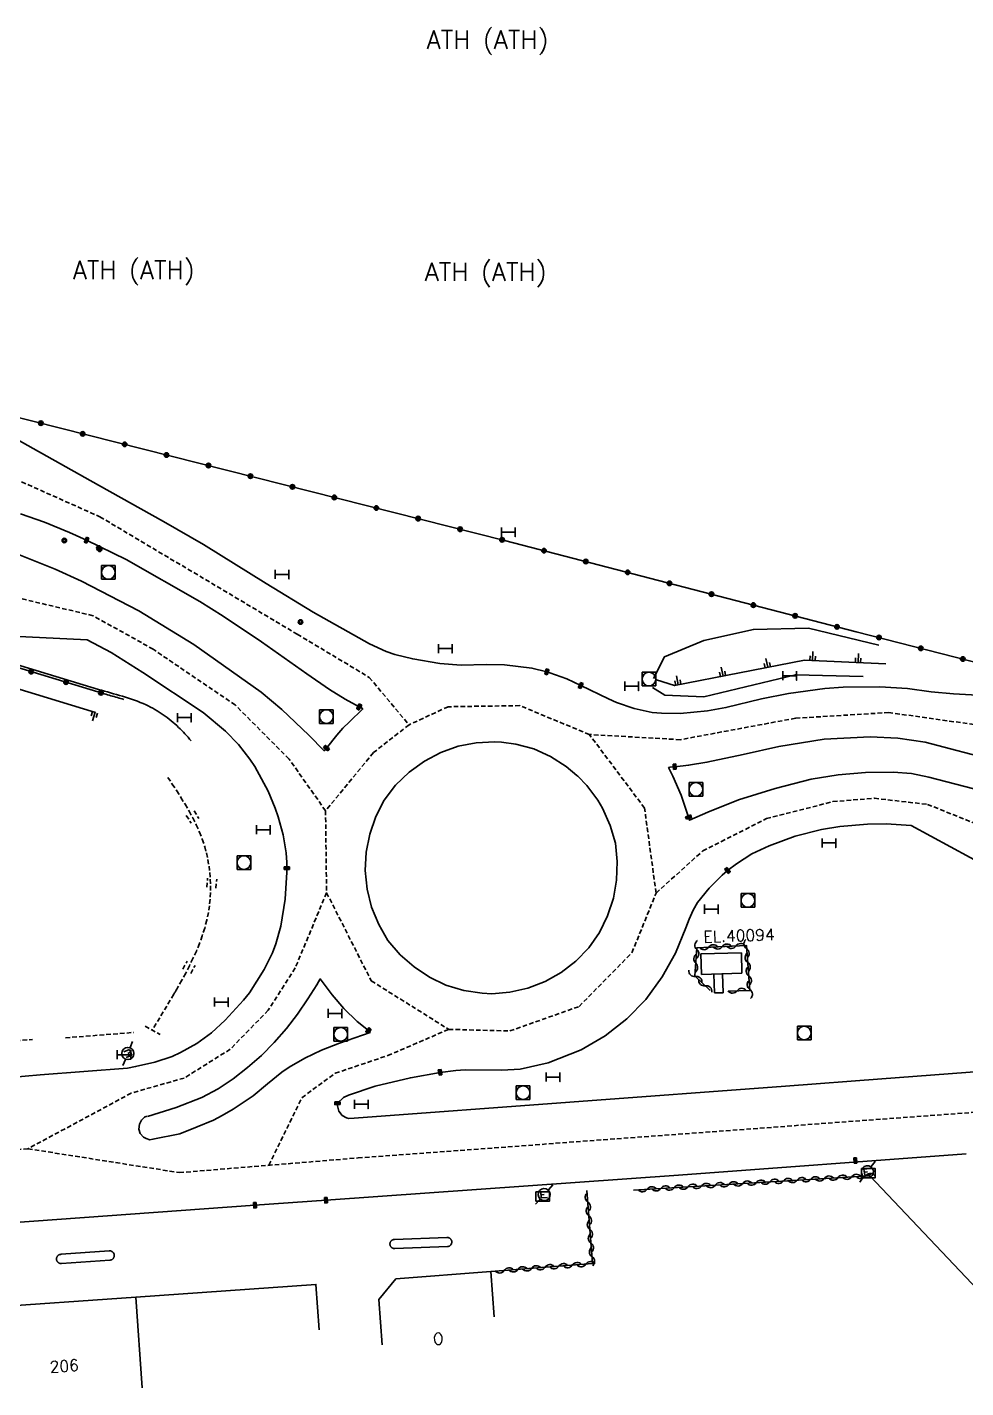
# Model space of a CAD drawing. Header units: millimetres. Extents: x 109000 to 110000, y 146999 to 148000.
# Drawn here: x 109469.7 to 109572.7, y 147365 to 147514.5 of the extents above; entities that cross this region are included whole.
import ezdxf
from ezdxf.enums import TextEntityAlignment as Align

# ---------------------------------------------------------------- set-up
doc = ezdxf.new("R2010")
doc.units = ezdxf.units.MM
doc.linetypes.add('DASHED', pattern=[0.75, 0.5, -0.25])
doc.layers.get('0').update_dxf_attribs({"linetype": 'CONTINUOUS'})
for name, color, linetype in [('W0001', 6, 'DASHED'), ('W0008', 7, 'CONTINUOUS'), ('W0100', 7, 'CONTINUOUS'), ('W0105', 7, 'CONTINUOUS'), ('W0112', 1, 'DASHED'), ('W0211', 2, 'CONTINUOUS'), ('W0220', 5, 'DASHED'), ('W0310', 3, 'CONTINUOUS'), ('W0322', 7, 'CONTINUOUS'), ('W0400', 7, 'CONTINUOUS'), ('W0420', 7, 'CONTINUOUS'), ('W0471', 7, 'CONTINUOUS'), ('W0980', 7, 'CONTINUOUS'), ('W0984', 7, 'CONTINUOUS'), ('W0991', 7, 'CONTINUOUS'), ('W1102', 7, 'CONTINUOUS'), ('W1471', 7, 'CONTINUOUS'), ('W1474', 7, 'CONTINUOUS')]:
    doc.layers.add(name, color=color, linetype=linetype)
doc.styles.get("Standard").update_dxf_attribs({"font": 'romans.shx', "width": 0.85})

# ---------------------------------------------------------------- blocks, each defined once
blk = doc.blocks.new('T1474')
at = {"color": 0, "linetype": 'Continuous', "flags": 128}
for points in [[(-0.75, -0.5), (-0.75, 0.5)], [(-0.75, 0), (0.75, 0)], [(0.75, 0), (0.75, -0.5), (0.75, 0.5)]]:
    blk.add_lwpolyline(points, dxfattribs=at)
blk = doc.blocks.new('T420')
for p, q in [((0.75, 0.75), (-0.75, 0.75)), ((-0.75, 0.75), (-0.75, -0.75)), ((0.75, 0.75), (0.75, -0.75)), ((0.75, -0.75), (-0.75, -0.75))]:
    blk.add_line(p, q)
blk.add_ellipse((0, 0), major_axis=(-0.53, 0.53), ratio=1, start_param=3.926991, end_param=10.210176)
blk = doc.blocks.new('T400')
for p, q in [((-0.15, 0.3), (0.15, 0.3)), ((-0.15, -0.25), (-0.15, 0.3)), ((-0.15, 0.15), (0.15, 0.15)), ((-0.15, 0), (0.15, 0)), ((0.15, 0.3), (0.15, -0.25)), ((-0.15, -0.15), (0.15, -0.15)), ((-0.15, -0.25), (-0.15, -0.3)), ((-0.15, -0.3), (0.15, -0.3)), ((0.15, -0.3), (0.15, -0.25))]:
    blk.add_line(p, q)
blk = doc.blocks.new('T1471')
at = {"color": 0, "linetype": 'Continuous', "flags": 128}
blk.add_lwpolyline([(-0.75, -0.5), (-0.75, 0.5), (0.75, 0.5), (0.75, -0.5), (-0.75, -0.5)], dxfattribs=at)
blk = doc.blocks.new('t322o')
at = {"color": 0, "linetype": 'Continuous'}
for radius in [0.25, 0.15]:
    blk.add_circle((0, 0), radius, dxfattribs=at)
blk = doc.blocks.new('t310o')
at = {"color": 0, "linetype": 'Continuous'}
for centre, start, end in [((-0.5, 0.38), 216.8699, 323.1304), ((0.5, -0.37), 36.8699, 143.1303)]:
    blk.add_arc(centre, 0.625, start, end, dxfattribs=at)
blk = doc.blocks.new('t211o')
at = {"color": 0, "linetype": 'Continuous'}
for p, q in [((-0.29, 0.5), (-0.29, 0)), ((0, 1), (0, 0)), ((0.29, 0.5), (0.29, 0))]:
    blk.add_line(p, q, dxfattribs=at)
blk = doc.blocks.new('T471')
for p, q in [((-0.333334, 0.333334), (-0.333334, -0.333334)), ((-0.333334, 0.333334), (0.333334, 0.333334)), ((-0.333334, 0), (0, 0)), ((0.500001, 0.500001), (1.000002, 1.000002)), ((-0.500001, -0.500001), (-1.000002, -1.000002)), ((-0.333334, -0.333334), (0.333334, -0.333334))]:
    blk.add_line(p, q)
blk.add_ellipse((0, 0), major_axis=(0.471405, 0.471405), ratio=1, start_param=5.4977871438, end_param=11.780972451)

msp = doc.modelspace()

# ---------------------------------------------------------------- linework, layer by layer
at = {"layer": 'W0001'}
for points in [[(109425.91, 147475.79), (109435.42, 147473.37), (109459.85, 147467.15), (109464.93, 147466.34), (109477.63, 147460.67), (109499.3, 147447.77), (109507.21, 147443.02), (109511.57, 147437.81), (109507.66, 147434.76), (109502.41, 147428.37), (109502.52, 147419.36), (109507.43, 147409.68), (109515.93, 147404.35), (109522.64, 147404.17), (109530.24, 147406.86), (109536.05, 147412.77), (109538.7, 147419.33), (109537.43, 147428.67), (109531.37, 147436.75), (109523.73, 147439.92), (109515.87, 147439.8), (109511.57, 147437.81)], [(109502.41, 147428.37), (109498.41, 147434.04), (109492.48, 147439.99), (109483.49, 147446.11), (109476.88, 147449.8), (109466, 147452.38), (109458.19, 147453.59), (109447.49, 147456.62)], [(109746.25, 147411.52), (109725.4, 147413.03), (109713.85, 147414.06), (109680.35, 147417.96), (109652.35, 147422.33), (109624.78, 147427.4), (109599.93, 147432.32), (109586.85, 147435.53), (109574.36, 147437.74), (109564.26, 147439.16), (109554.02, 147438.54), (109541.36, 147436.18), (109531.37, 147436.75)], [(109538.7, 147419.33), (109543.82, 147423.95), (109550.81, 147427.5), (109558.11, 147429.37), (109562.67, 147429.74), (109568.51, 147429.07), (109582.89, 147423.29), (109587.16, 147421.98), (109606.88, 147418.04), (109642.93, 147411.94), (109680.63, 147406.51), (109691.52, 147405.2), (109708.66, 147403.24), (109750.21, 147400.06)], [(109502.52, 147419.36), (109499.08, 147411.1), (109496.11, 147406.45), (109491.94, 147402.16), (109486.88, 147399), (109481.06, 147397.34), (109469.73, 147391.23), (109460.68, 147390.57), (109444.72, 147390.73), (109390.25, 147387.01)], [(109496.17, 147389.42), (109499.82, 147396.84), (109503.47, 147399.53), (109509.24, 147401.47), (109515.93, 147404.35)], [(109469.73, 147391.23), (109486.36, 147388.61), (109505.98, 147390.22), (109579.38, 147395.66), (109611.95, 147398.08), (109619.75, 147398.7), (109632.46, 147399.63), (109647.46, 147400.95)]]:
    msp.add_lwpolyline(points, dxfattribs=at)
at = {"layer": 'W0008', "flags": 128}
msp.add_lwpolyline([(109487.64, 147436.06, 0.0048), (109486.97, 147436.81, 0.0145), (109486.27, 147437.53, 0.0412), (109484.59, 147438.92, 0.0421), (109482.7, 147440, 0.0364), (109480.12, 147440.95, -0.0008), (109477.48, 147441.71), (109460.37, 147446.91, 0.002), (109449.26, 147450.21, -0.0054), (109438.18, 147453.58, -0.0046), (109434.35, 147454.84, -0.0074), (109430.55, 147456.18, -0.0043), (109426.09, 147457.91, 0.0079), (109421.63, 147459.6, 0.0143), (109415.72, 147461.5, 0.0064), (109409.75, 147463.15), (109397.5, 147466.4), (109355.76, 147477.3), (109343.4, 147480.56), (109343.4, 147480.56)], format="xyb", dxfattribs=at)
at = {"layer": 'W0008'}
for points in [[(109577.28, 147440.89), (109571.37, 147441.23), (109568.91, 147441.43), (109566.3, 147441.81), (109563.26, 147441.97), (109559.24, 147441.95), (109557.21, 147441.81), (109553.24, 147441.24), (109550.28, 147440.66), (109546.36, 147439.7), (109544.34, 147439.35), (109541.34, 147439.07), (109539.31, 147439.08), (109538.28, 147439.18), (109536.3, 147439.62), (109534.36, 147440.28), (109533.46, 147440.66), (109530.42, 147442.13), (109528.89, 147442.85), (109527.02, 147443.53), (109526.7, 147443.63), (109525.06, 147444.05), (109522.05, 147444.4), (109520.03, 147444.44), (109517.29, 147444.37), (109514.97, 147444.56), (109511.98, 147445.05), (109510.02, 147445.52), (109509.07, 147445.88), (109507.22, 147446.72), (109501.04, 147450.2), (109495.88, 147453.34), (109489.01, 147457.63), (109484.61, 147460.16), (109477.49, 147464.13), (109462.52, 147472.54)], [(109468.93, 147461.01), (109471.55, 147460.07), (109474.29, 147458.93), (109476.17, 147458.1), (109480.53, 147455.99), (109488.62, 147451.35), (109491.18, 147449.76), (109495.37, 147446.92), (109500.34, 147443.43), (109502.85, 147441.71), (109504.56, 147440.62), (109506.1, 147439.77), (109506.42, 147439.64), (109506.47, 147439.53), (109505.03, 147438.14), (109504.29, 147437.43), (109503.65, 147436.68), (109502.5, 147435.25), (109502.27, 147434.97), (109500.57, 147436.68), (109497.61, 147439.48), (109495.33, 147441.41), (109487.94, 147446.64), (109481.91, 147450.34), (109475.62, 147453.59), (109472.71, 147454.91), (109467.24, 147457.1)], [(109455.98, 147448.14), (109476.24, 147447.16), (109478.88, 147445.74), (109482.34, 147443.55), (109488.97, 147439.18), (109491.42, 147437.12), (109492.84, 147435.64), (109494.1, 147434.04), (109494.66, 147433.23), (109496.1, 147430.53), (109496.88, 147428.65), (109497.22, 147427.7), (109497.75, 147425.73), (109498.07, 147423.73), (109498.16, 147422.68), (109498.16, 147422.05), (109498.17, 147421.62), (109497.99, 147418.64), (109497.49, 147415.68), (109496.94, 147413.73), (109496.57, 147412.75), (109495.67, 147410.94), (109494.05, 147408.38), (109493.41, 147407.55), (109491.38, 147405.35), (109489.87, 147403.98), (109488.26, 147402.81), (109486.49, 147401.8), (109485.57, 147401.37), (109483.66, 147400.75), (109481.54, 147400.26), (109480.65, 147400.07), (109471.08, 147399.34), (109466.08, 147398.93)], [(109530.01, 147432.25), (109528.81, 147433.23), (109527.12, 147434.32), (109525.28, 147435.17), (109523.3, 147435.69), (109521.72, 147435.92), (109520.98, 147435.96), (109518.96, 147435.84), (109516.97, 147435.46), (109515.05, 147434.78), (109513.26, 147433.8), (109511.58, 147432.62), (109510.1, 147431.18), (109508.85, 147429.55), (109507.92, 147427.74), (109507.27, 147425.78), (109506.85, 147423.82), (109506.77, 147421.79), (109506.96, 147419.75), (109507.46, 147417.77), (109508.25, 147415.88), (109509.26, 147414.13), (109510.59, 147412.55), (109512.12, 147411.22), (109513.81, 147410.07), (109515.61, 147409.2), (109517.58, 147408.62), (109519.6, 147408.32), (109520.65, 147408.24), (109522.63, 147408.42), (109524.62, 147408.89), (109526.51, 147409.62), (109528.29, 147410.61), (109529.88, 147411.86), (109531.31, 147413.3), (109532.48, 147414.99), (109533.38, 147416.83), (109534.02, 147418.76), (109534.37, 147420.76), (109534.44, 147422.79), (109534.23, 147424.8), (109533.65, 147426.76), (109532.82, 147428.64), (109532.32, 147429.54), (109531.08, 147431.14), (109530.09, 147432.18), (109530.01, 147432.25)], [(109582.33, 147428.52), (109568.65, 147432.05), (109566.74, 147432.47), (109564.72, 147432.6), (109561.69, 147432.58), (109558.7, 147432.32), (109555.71, 147431.83), (109551.78, 147430.83), (109547.75, 147429.57), (109544.39, 147428.22), (109542.38, 147427.33), (109542.26, 147427.67), (109541.44, 147430.09), (109540.53, 147432.16), (109540.08, 147433.12), (109540.23, 147433.17), (109540.74, 147433.21), (109542.26, 147433.36), (109544.29, 147433.7), (109548.25, 147434.54), (109552.18, 147435.42), (109557.17, 147436.25), (109562.22, 147436.49), (109565.26, 147436.35), (109568.24, 147435.91), (109576.05, 147433.85)], [(109503.72, 147396.23), (109504.38, 147396.87), (109504.91, 147397.13), (109507.85, 147398.09), (109511.72, 147399.04), (109514.99, 147399.62), (109516.73, 147399.84), (109517.75, 147399.89), (109521.78, 147399.87), (109523.79, 147399.98), (109526.86, 147400.69), (109530.49, 147402.11), (109533.11, 147403.63), (109535.49, 147405.5), (109537.59, 147407.64), (109539.38, 147410.11), (109540.82, 147412.72), (109541.96, 147415.5), (109542.32, 147416.47), (109542.76, 147417.43), (109543.26, 147418.28), (109544.54, 147419.86), (109545.97, 147421.3), (109546.54, 147421.8), (109547.52, 147422.55), (109549.23, 147423.64), (109551.1, 147424.51), (109553.96, 147425.56), (109556.87, 147426.32), (109558.87, 147426.64), (109561.92, 147426.89), (109563.96, 147426.93), (109566.72, 147426.75), (109579.65, 147419.7)], [(109482.85, 147394.78), (109486, 147395.78), (109488.83, 147396.85), (109490.62, 147397.81), (109492.28, 147398.9), (109493.85, 147400.17), (109495.37, 147401.49), (109496.78, 147402.92), (109498.11, 147404.44), (109499.31, 147406.02), (109500.46, 147407.71), (109501.45, 147409.23), (109501.83, 147409.89), (109503.13, 147408.14), (109504.42, 147406.64), (109505.88, 147405.23), (109507.12, 147404.21), (109507.26, 147404.11), (109507.29, 147404.02), (109503.93, 147402.85), (109501.96, 147402.06), (109500.15, 147401.19), (109498.41, 147400.21), (109497.59, 147399.65), (109496.02, 147398.36), (109494.47, 147397.06), (109492.28, 147395.58), (109491.07, 147394.88), (109490.09, 147394.38), (109488.31, 147393.64), (109486.42, 147392.87), (109483.45, 147392.27), (109483.12, 147392.22), (109482.7, 147392.34), (109482.43, 147392.51), (109482.06, 147392.9), (109481.9, 147393.37), (109481.96, 147393.94), (109482.18, 147394.39), (109482.52, 147394.69), (109482.8, 147394.8)], [(109587.76, 147400.75), (109563.48, 147398.93), (109552.9, 147398.11)], [(109552.9, 147398.11), (109505.55, 147394.58), (109504.97, 147394.57), (109504.69, 147394.62), (109504.24, 147394.9), (109503.86, 147395.37), (109503.73, 147395.93), (109503.72, 147396.23)], [(109464.31, 147382.84), (109464.76, 147382.87), (109494.66, 147385.02), (109502.46, 147385.58), (109541.15, 147388.33), (109572.73, 147390.68)], [(109562.18, 147388.26), (109577.99, 147371.56)], [(109510.03, 147380.26), (109515.78, 147380.48), (109515.82, 147380.48), (109515.87, 147380.48), (109515.92, 147380.5), (109515.96, 147380.51), (109516, 147380.53), (109516.04, 147380.56), (109516.08, 147380.59), (109516.11, 147380.62), (109516.14, 147380.65), (109516.17, 147380.69), (109516.2, 147380.73), (109516.22, 147380.76), (109516.24, 147380.81), (109516.25, 147380.86), (109516.26, 147380.9), (109516.27, 147380.95), (109516.27, 147381), (109516.27, 147381.04), (109516.26, 147381.09), (109516.24, 147381.14), (109516.23, 147381.19), (109516.21, 147381.22), (109516.18, 147381.26), (109516.16, 147381.29), (109516.13, 147381.33), (109516.09, 147381.37), (109516.06, 147381.39), (109516.01, 147381.42), (109515.97, 147381.44), (109515.92, 147381.45), (109515.89, 147381.47), (109515.84, 147381.48), (109515.79, 147381.48), (109515.74, 147381.48), (109515.74, 147381.48), (109509.99, 147381.26), (109509.94, 147381.26), (109509.89, 147381.26), (109509.85, 147381.25), (109509.81, 147381.23), (109509.76, 147381.22), (109509.72, 147381.2), (109509.68, 147381.17), (109509.64, 147381.14), (109509.61, 147381.11), (109509.58, 147381.08), (109509.56, 147381.03), (109509.53, 147381), (109509.51, 147380.95), (109509.49, 147380.9), (109509.49, 147380.86), (109509.48, 147380.81), (109509.48, 147380.76), (109509.48, 147380.72), (109509.49, 147380.67), (109509.49, 147380.62), (109509.51, 147380.58), (109509.53, 147380.54), (109509.56, 147380.5), (109509.58, 147380.47), (109509.61, 147380.42), (109509.64, 147380.39), (109509.68, 147380.36), (109509.72, 147380.34), (109509.76, 147380.31), (109509.81, 147380.29), (109509.85, 147380.28), (109509.89, 147380.26), (109509.94, 147380.26), (109509.99, 147380.26), (109509.99, 147380.26)], [(109478.64, 147380), (109473.36, 147379.64), (109473.32, 147379.62), (109473.28, 147379.62), (109473.24, 147379.62), (109473.21, 147379.61), (109473.17, 147379.59), (109473.14, 147379.58), (109473.1, 147379.56), (109473.07, 147379.53), (109473.03, 147379.5), (109473, 147379.48), (109472.98, 147379.45), (109472.96, 147379.42), (109472.93, 147379.39), (109472.92, 147379.34), (109472.89, 147379.31), (109472.89, 147379.28), (109472.88, 147379.23), (109472.87, 147379.2), (109472.86, 147379.15), (109472.86, 147379.12), (109472.86, 147379.08), (109472.87, 147379.03), (109472.88, 147379), (109472.89, 147378.97), (109472.9, 147378.92), (109472.92, 147378.89), (109472.94, 147378.86), (109472.96, 147378.83), (109472.99, 147378.79), (109473.02, 147378.76), (109473.05, 147378.73), (109473.08, 147378.7), (109473.11, 147378.69), (109473.15, 147378.67), (109473.18, 147378.65), (109473.22, 147378.64), (109473.26, 147378.62), (109473.3, 147378.62), (109473.34, 147378.62), (109473.38, 147378.62), (109473.42, 147378.62), (109473.43, 147378.62), (109478.71, 147379), (109478.75, 147379), (109478.79, 147379), (109478.83, 147379.01), (109478.87, 147379.01), (109478.91, 147379.03), (109478.94, 147379.04), (109478.98, 147379.08), (109479.01, 147379.09), (109479.04, 147379.12), (109479.07, 147379.14), (109479.1, 147379.17), (109479.12, 147379.2), (109479.14, 147379.25), (109479.16, 147379.28), (109479.17, 147379.31), (109479.19, 147379.36), (109479.2, 147379.39), (109479.21, 147379.44), (109479.21, 147379.47), (109479.21, 147379.51), (109479.21, 147379.54), (109479.21, 147379.59), (109479.2, 147379.62), (109479.18, 147379.67), (109479.17, 147379.7), (109479.15, 147379.73), (109479.14, 147379.78), (109479.11, 147379.81), (109479.08, 147379.84), (109479.06, 147379.86), (109479.03, 147379.89), (109478.99, 147379.92), (109478.96, 147379.94), (109478.92, 147379.95), (109478.89, 147379.97), (109478.85, 147379.98), (109478.82, 147380), (109478.78, 147380), (109478.74, 147380.01), (109478.7, 147380.01), (109478.65, 147380), (109478.64, 147380)]]:
    msp.add_lwpolyline(points, dxfattribs=at)
at = {"layer": 'W0100'}
for p in [(109548.07, 147412.77), (109543.69, 147410.39)]:
    msp.add_line(p, (109548.13, 147410.52), dxfattribs=at)
for points in [[(109543.69, 147410.39), (109543.62, 147412.63), (109548.07, 147412.77)], [(109520.92, 147372.76), (109520.54, 147377.75), (109510.14, 147376.95), (109508.25, 147374.67), (109508.64, 147369.67)], [(109501.71, 147371.34), (109501.35, 147376.33), (109481.57, 147374.94), (109464.74, 147373.75), (109458.5, 147373.31), (109450.81, 147372.83), (109439.87, 147372.06), (109439.89, 147371.76), (109443.53, 147368.65)]]:
    msp.add_lwpolyline(points, dxfattribs=at)
at = {"layer": 'W0105'}
for p, q in [((109545.04, 147410.43), (109545.1, 147408.36)), ((109546.01, 147410.46), (109546.07, 147408.36)), ((109545.1, 147408.36), (109546.07, 147408.36))]:
    msp.add_line(p, q, dxfattribs=at)
at = {"layer": 'W0112'}
for points in [[(109473.85, 147403.42), (109481.35, 147404.01)], [(109482.6, 147404.69), (109484.23, 147403.78)], [(109465.39, 147402.92), (109470.24, 147403.23)]]:
    msp.add_lwpolyline(points, dxfattribs=at)
at = {"layer": 'W0211', "flags": 128}
msp.add_lwpolyline([(109477.16, 147439.17), (109449.07, 147447.73), (109438.19, 147451.57), (109430.17, 147455.09), (109415.4, 147459.04), (109415.4, 147459.04), (109371.82, 147470.38), (109355.44, 147475.08), (109343.06, 147479.19)], dxfattribs=at)
at = {"layer": 'W0211'}
for points in [[(109563.16, 147446.58), (109555.43, 147448.43), (109549.38, 147448.29), (109543.93, 147447.06), (109539.61, 147445.29), (109538.41, 147442.89)], [(109538.75, 147442.74), (109540.73, 147442.12), (109555, 147444.92), (109563.94, 147444.52)], [(109561.45, 147443.13), (109554, 147443.32), (109543.94, 147440.88), (109539.67, 147441.08), (109538.3, 147441.9)]]:
    msp.add_lwpolyline(points, dxfattribs=at)
at = {"layer": 'W0220'}
for points in [[(109485.1, 147432.03), (109485.57, 147431.29), (109486.06, 147430.56), (109486.53, 147429.83), (109486.98, 147429.09), (109487.42, 147428.34), (109487.82, 147427.59), (109488.21, 147426.83), (109488.56, 147426.03), (109488.87, 147425.23), (109489.14, 147424.42), (109489.33, 147423.73), (109489.49, 147423.01), (109489.61, 147422.29), (109489.7, 147421.58), (109489.75, 147420.84), (109489.78, 147420.12), (109489.77, 147419.39), (109489.72, 147418.65), (109489.65, 147417.94), (109489.54, 147417.2), (109489.54, 147417.2), (109489.36, 147416.34), (109489.14, 147415.47), (109488.86, 147414.62), (109488.57, 147413.78), (109488.22, 147412.95), (109487.85, 147412.14), (109487.46, 147411.34), (109487.06, 147410.54), (109486.63, 147409.75), (109486.19, 147408.98), (109486.14, 147408.9), (109486.1, 147408.83), (109486.06, 147408.75), (109486.01, 147408.67), (109485.96, 147408.59), (109485.92, 147408.51), (109485.88, 147408.44), (109485.83, 147408.36), (109485.78, 147408.28), (109485.74, 147408.2), (109483.38, 147404.26)], [(109487.98, 147428.37), (109488.49, 147427.51)], [(109487.12, 147427.86), (109487.64, 147427)], [(109489.36, 147419.97), (109489.46, 147420.97)], [(109490.35, 147419.86), (109490.46, 147420.86)], [(109486.72, 147410.97), (109487.21, 147411.84)], [(109487.6, 147410.48), (109488.08, 147411.36)]]:
    msp.add_lwpolyline(points, dxfattribs=at)
at = {"layer": 'W0310'}
for points in [[(109546.6, 147408.56), (109549, 147408.63), (109548.61, 147413.57), (109543.18, 147413.32), (109542.94, 147410.23), (109544.64, 147408.62)], [(109536.22, 147386.69), (109562.18, 147388.26)], [(109520.54, 147377.75), (109531.73, 147378.61), (109531.11, 147386.64)]]:
    msp.add_lwpolyline(points, dxfattribs=at)
at = {"layer": 'W0322', "flags": 128}
msp.add_lwpolyline([(109480.27, 147440.6, -0.0012), (109478.83, 147441.01, -0.0036), (109477.4, 147441.44), (109460.29, 147446.64, 0.0015), (109449.18, 147449.96, -0.0028), (109438.09, 147453.31, -0.0058), (109434.24, 147454.53, -0.0139), (109430.45, 147455.91, -0.0028), (109426.03, 147457.76, 0.0342), (109421.53, 147459.33), (109403.54, 147463.99), (109357.14, 147475.99)], format="xyb", dxfattribs=at)
at = {"layer": 'W0322'}
msp.add_lwpolyline([(109574.67, 147444.45), (109560.68, 147448.04), (109522.06, 147458.07), (109461.13, 147473.49)], dxfattribs=at)
at = {"layer": 'W1102'}
msp.add_lwpolyline([(109481.57, 147374.94), (109482.28, 147364.97)], dxfattribs=at)

# ---------------------------------------------------------------- block references
at = {"layer": 'W0211'}
for p, rotation in [((109555.88, 147444.88), 357.4383501592945), ((109550.96, 147444.13), 11.1144991472203), ((109560.87, 147444.66), 357.4383501592945), ((109541.14, 147442.2), 11.1144991472203), ((109546.05, 147443.16), 11.1144991472203), ((109477.1, 147439.19), 163.0620410090308)]:
    msp.add_blockref('t211o', p, dxfattribs=dict(at, rotation=rotation))
at = {"layer": 'W0310'}
for p, rotation in [((109543.17, 147413.12), 265.4820568872854), ((109544.48, 147413.38), 182.6676803075749), ((109545.98, 147413.45), 182.6676803075749), ((109547.48, 147413.52), 182.6676803075749), ((109548.64, 147413.21), 94.52009193552385), ((109543.05, 147411.63), 265.4820568872854), ((109548.76, 147411.71), 94.52009193552385), ((109543.01, 147410.16), 316.5575770428521), ((109544.1, 147409.13), 316.5575770428521), ((109548.88, 147410.22), 94.52009193552385), ((109547.6, 147408.59), 1.597830026861462), ((109548.99, 147408.73), 94.52009193552385), ((109545.2, 147387.23), 3.478577384524386), ((109546.7, 147387.32), 3.478577384524386), ((109548.2, 147387.41), 3.478577384524386), ((109549.7, 147387.5), 3.478577384524386), ((109551.19, 147387.6), 3.478577384524386), ((109552.69, 147387.69), 3.478577384524386), ((109554.19, 147387.78), 3.478577384524386), ((109555.69, 147387.87), 3.478577384524386), ((109557.18, 147387.96), 3.478577384524386), ((109558.68, 147388.05), 3.478577384524386), ((109560.18, 147388.14), 3.478577384524386), ((109561.67, 147388.23), 3.478577384524386), ((109531.21, 147385.37), 94.39450462862342), ((109537.72, 147386.78), 3.478577384524386), ((109539.22, 147386.87), 3.478577384524386), ((109540.71, 147386.96), 3.478577384524386), ((109542.21, 147387.05), 3.478577384524386), ((109543.71, 147387.14), 3.478577384524386), ((109531.32, 147383.87), 94.39450462862342), ((109531.44, 147382.38), 94.39450462862342), ((109531.55, 147380.88), 94.39450462862342), ((109531.67, 147379.38), 94.39450462862342), ((109526.52, 147378.21), 4.392204119646231), ((109528.02, 147378.32), 4.392204119646231), ((109529.52, 147378.44), 4.392204119646231), ((109531.01, 147378.55), 4.392204119646231), ((109522.04, 147377.86), 4.392204119646231), ((109523.53, 147377.98), 4.392204119646231), ((109525.03, 147378.09), 4.392204119646231)]:
    msp.add_blockref('t310o', p, dxfattribs=dict(at, rotation=rotation))
at = {"layer": 'W0322'}
for p, rotation in [((109471.14, 147470.96), 165.7975817398443), ((109475.74, 147469.79), 165.7975817398443), ((109480.35, 147468.63), 165.7975817398443), ((109484.95, 147467.46), 165.7975817398443), ((109489.56, 147466.3), 165.7975817398443), ((109494.16, 147465.13), 165.7975817398443), ((109498.77, 147463.96), 165.7975817398443), ((109503.37, 147462.8), 165.7975817398443), ((109507.98, 147461.64), 165.7975817398443), ((109512.58, 147460.47), 165.7975817398443), ((109517.19, 147459.3), 165.7975817398443), ((109473.72, 147458.06), 165.8654195735512), ((109521.79, 147458.14), 165.7975817398443), ((109477.52, 147457.23), 345.5183768353185), ((109477.6, 147457.09), 165.8654195735512), ((109526.39, 147456.95), 165.4337111601414), ((109530.99, 147455.75), 165.4337111601414), ((109535.58, 147454.56), 165.4337111601414), ((109540.18, 147453.36), 165.4337111601414), ((109544.78, 147452.17), 165.4337111601414), ((109549.38, 147450.97), 165.4337111601414), ((109499.65, 147449.11), 345.0243160832355), ((109553.97, 147449.78), 165.4337111601414), ((109558.57, 147448.58), 165.4337111601414), ((109563.17, 147447.4), 165.6349006237809), ((109567.77, 147446.22), 165.6349006237809), ((109572.37, 147445.04), 165.6349006237809), ((109470.08, 147443.66), 163.0981419735673), ((109473.91, 147442.5), 163.0981419735673), ((109477.74, 147441.33), 163.3406023261663)]:
    msp.add_blockref('t322o', p, dxfattribs=dict(at, rotation=rotation))
at = {"layer": 'W0400'}
for p, rotation in [((109476.17, 147458.1), 335.8626182098325), ((109526.7, 147443.63), 163.4710049153147), ((109530.42, 147442.13), 154.2811873519285), ((109506.1, 147439.77), 331.1145137784058), ((109502.5, 147435.25), 231.1557273817108), ((109540.74, 147433.21), 3.980990992584727), ((109542.26, 147427.67), 108.4492075276028), ((109498.16, 147422.05), 270.5848455865934), ((109546.54, 147421.8), 41.27720972467363), ((109507.12, 147404.21), 320.6553651042844), ((109514.99, 147399.62), 10.10579835744009), ((109503.72, 147396.23), 92.03668571054031), ((109560.59, 147389.94), 3.217213991907446), ((109494.66, 147385.02), 4.102154640200109), ((109502.46, 147385.58), 4.146559764504252)]:
    msp.add_blockref('T400', p, dxfattribs=dict(at, rotation=rotation))
at = {"layer": 'W0420'}
for p in [(109478.56, 147454.55), (109537.92, 147442.83), (109502.5, 147438.72), (109543.07, 147430.71), (109493.44, 147422.68), (109548.78, 147418.51), (109504.08, 147403.8), (109554.97, 147403.95), (109524.1, 147397.39)]:
    msp.add_blockref('T420', p, dxfattribs=at)
at = {"layer": 'W0471'}
for p, rotation in [((109480.69, 147401.7), 203.1478999672543), ((109561.9, 147388.7), 8.475562579215943), ((109526.41, 147386.2), 3.261911522781819)]:
    msp.add_blockref('T471', p, dxfattribs=dict(at, rotation=rotation))
at = {"layer": 'W1471'}
for p in [(109562.01, 147388.55), (109526.25, 147385.99)]:
    msp.add_blockref('T1471', p, dxfattribs=at)
at = {"layer": 'W1474'}
for p in [(109522.48, 147458.98), (109497.63, 147454.34), (109515.55, 147446.19), (109553.37, 147443.21), (109536.03, 147442.06), (109486.89, 147438.61), (109495.57, 147426.28), (109557.67, 147424.83), (109544.77, 147417.56), (109490.98, 147407.35), (109503.45, 147406.1), (109480.26, 147401.56), (109527.39, 147399.11), (109506.33, 147396.12)]:
    msp.add_blockref('T1474', p, dxfattribs=at)

# ---------------------------------------------------------------- texts
at = {"layer": 'W0980'}
for p in [(109520.2, 147512.94), (109481.35, 147487.64), (109519.99, 147487.44)]:
    msp.add_text('ATH (ATH)', height=2, dxfattribs=at).set_placement(p, align=Align.MIDDLE)
at = {"layer": 'W0984'}
msp.add_text('EL.40094', height=1.25, rotation=1.7803, dxfattribs=at).set_placement((109547.81, 147414.65), align=Align.MIDDLE)
at = {"layer": 'W0991'}
for s, rotation, p in [('O', 3, (109514.78, 147370.36)), ('206', 4, (109473.71, 147367.36))]:
    msp.add_text(s, height=1.25, rotation=rotation, dxfattribs=at).set_placement(p, align=Align.MIDDLE)

doc.saveas('drawing.dxf')
